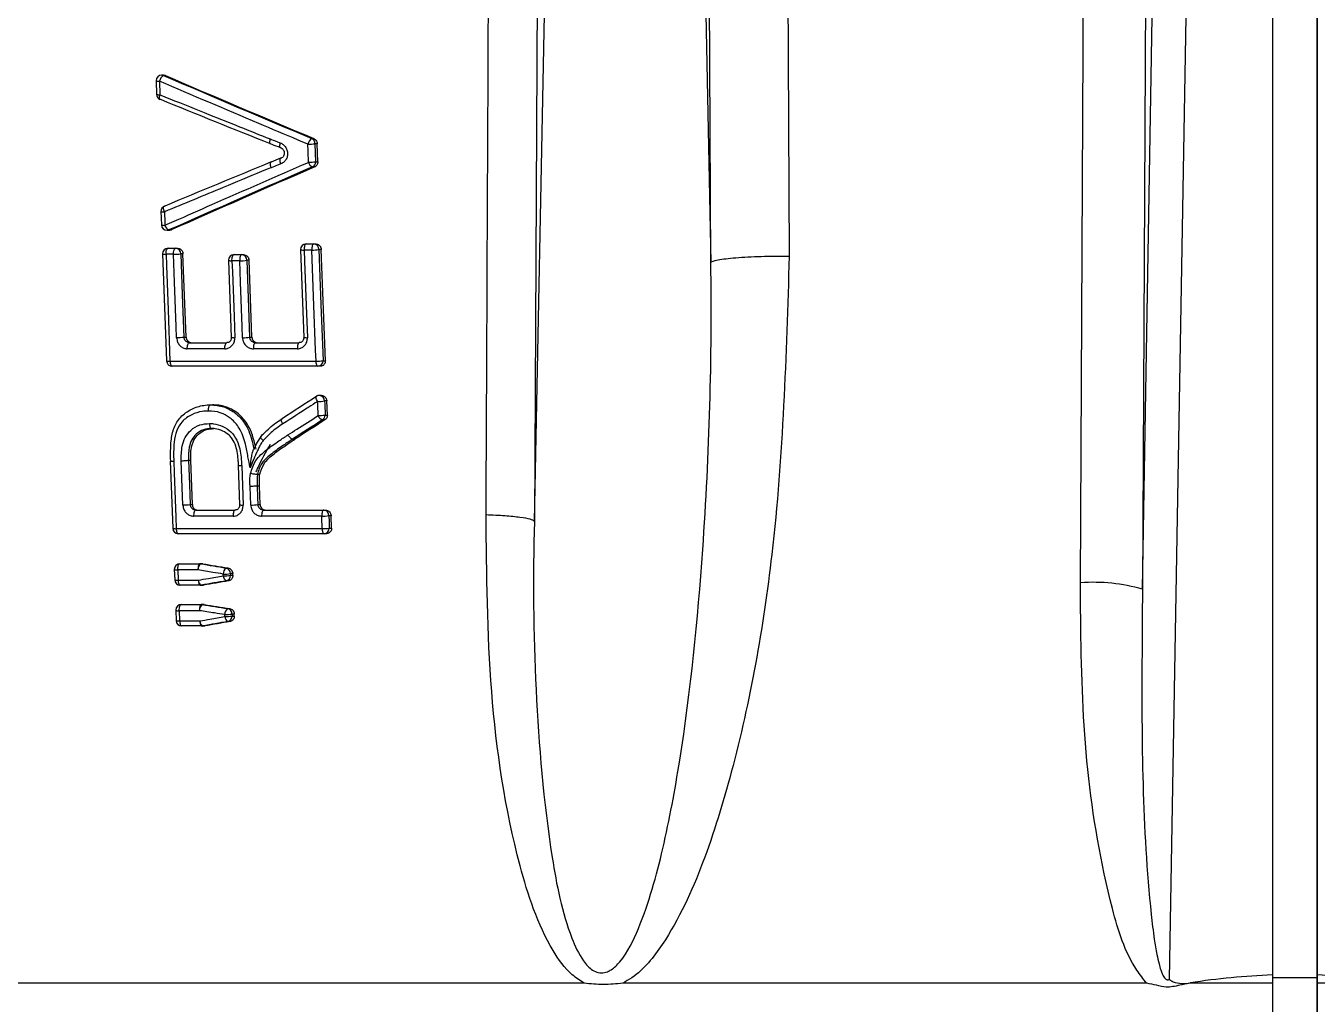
# Model space of a CAD drawing. Extents: x 8 to 113, y 1 to 87.
# Drawn here: x 47.871 to 49.028, y 20.155 to 21.031 of the extents above; entities that cross this region are included whole.
import ezdxf

# ---------------------------------------------------------------- set-up
doc = ezdxf.new("R2010")
doc.units = 0
doc.header["$MEASUREMENT"] = 0
doc.layers.add('OBJECT', color=7, linetype='CONTINUOUS')

msp = doc.modelspace()

# ---------------------------------------------------------------- linework, layer by layer
at = {"layer": 'OBJECT'}
for p, q in [((48.3263, 20.5874), (48.3654, 22.5583)), ((48.936, 22.5481), (48.8952, 20.1771)), ((48.9877, 22.5481), (48.9876, 20.1809)), ((49.0276, 20.1809), (49.0277, 22.5481)), ((48.3363, 22.4635), (48.3263, 20.5874)), ((49.0276, 22.0655), (49.0276, 20.1781)), ((48.4621, 21.9476), (48.4844, 20.8193)), ((48.4844, 20.8193), (48.4787, 21.942)), ((48.8711, 20.5267), (48.8956, 21.9496)), ((48.8783, 21.9426), (48.8711, 20.5267)), ((47.9873, 20.9821), (47.9877, 20.97)), ((47.9904, 20.9818), (47.9908, 20.9697)), ((47.9941, 20.9873), (47.9923, 20.9873)), ((47.9958, 20.9869), (47.994, 20.9869)), ((47.9911, 20.9655), (47.9909, 20.9656)), ((48.0894, 20.926), (48.0896, 20.9259)), ((48.1268, 20.9304), (48.1286, 20.9304)), ((48.1296, 20.9258), (48.1302, 20.9096)), ((48.1317, 20.9258), (48.1296, 20.9258)), ((48.1323, 20.9096), (48.1317, 20.9258)), ((48.0903, 20.9094), (48.0904, 20.9095)), ((48.0991, 20.9129), (48.0993, 20.913)), ((48.1302, 20.9096), (48.1323, 20.9096)), ((48.1295, 20.905), (48.1274, 20.905)), ((47.9917, 20.865), (47.9921, 20.853)), ((47.9947, 20.8698), (47.995, 20.8699)), ((47.9971, 20.8482), (47.9992, 20.8482)), ((47.9988, 20.8485), (48.001, 20.8485)), ((47.9981, 20.8321), (48.0048, 20.8321)), ((48.0048, 20.8321), (48.0066, 20.8321)), ((48.1167, 20.8308), (48.1196, 20.7523)), ((48.1269, 20.8305), (48.12, 20.8305)), ((48.1217, 20.836), (48.1286, 20.836)), ((48.1286, 20.836), (48.1303, 20.836)), ((48.1352, 20.831), (48.1332, 20.831)), ((48.139, 20.7314), (48.1352, 20.831)), ((47.9931, 20.827), (47.9967, 20.7312)), ((48.0029, 20.8267), (47.9962, 20.8267)), ((48.0114, 20.8271), (48.0094, 20.8271)), ((48.0142, 20.7525), (48.0114, 20.8271)), ((48.0522, 20.8212), (48.0547, 20.7523)), ((48.0622, 20.8209), (48.0553, 20.8209)), ((48.0572, 20.8264), (48.064, 20.8264)), ((48.064, 20.8264), (48.0657, 20.8264)), ((48.0706, 20.8214), (48.0686, 20.8214)), ((48.0731, 20.7525), (48.0706, 20.8214)), ((48.0122, 20.7525), (48.0142, 20.7525)), ((48.0172, 20.7475), (48.0508, 20.7475)), ((48.0711, 20.7525), (48.0731, 20.7525)), ((48.0762, 20.7475), (48.1156, 20.7475)), ((48.049, 20.742), (48.0153, 20.742)), ((48.1139, 20.742), (48.0745, 20.742)), ((47.9997, 20.7309), (48.1306, 20.7309)), ((48.1323, 20.7264), (48.0017, 20.7264)), ((48.1344, 20.7264), (48.1323, 20.7264)), ((48.1369, 20.7314), (48.139, 20.7314)), ((48.0361, 20.6918), (48.0379, 20.6918)), ((48.1354, 20.7003), (48.1336, 20.7003)), ((48.1403, 20.6953), (48.1382, 20.6953)), ((48.1408, 20.6827), (48.1403, 20.6953)), ((48.1386, 20.6783), (48.1365, 20.6783)), ((48.1387, 20.6827), (48.1408, 20.6827)), ((48.0369, 20.6706), (48.0369, 20.6706)), ((48.0816, 20.6636), (48.0816, 20.6636)), ((48.1096, 20.6611), (48.1117, 20.6611)), ((48.0749, 20.6519), (48.0751, 20.652)), ((48, 20.6413), (48.0022, 20.5812)), ((48.0004, 20.6415), (48.0004, 20.6415)), ((48.0113, 20.602), (48.0098, 20.6418)), ((48.0163, 20.6422), (48.0183, 20.6422)), ((48.0163, 20.6422), (48.0163, 20.6422)), ((48.0198, 20.6025), (48.0183, 20.6422)), ((48.0608, 20.6375), (48.0621, 20.6023)), ((48.064, 20.6373), (48.0653, 20.602)), ((48.0781, 20.6296), (48.0781, 20.6296)), ((48.0781, 20.6296), (48.0802, 20.6296)), ((48.0781, 20.6296), (48.0781, 20.6296)), ((48.0721, 20.602), (48.0715, 20.6187)), ((48.0779, 20.6192), (48.0799, 20.6192)), ((48.0805, 20.6025), (48.0799, 20.6192)), ((48.0178, 20.6025), (48.0198, 20.6025)), ((48.0228, 20.5975), (48.0582, 20.5975)), ((48.0785, 20.6025), (48.0805, 20.6025)), ((48.0836, 20.5975), (48.1375, 20.5975)), ((48.1375, 20.5975), (48.1392, 20.5975)), ((48.0563, 20.592), (48.0209, 20.592)), ((48.1358, 20.592), (48.0819, 20.592)), ((48.1441, 20.5925), (48.1421, 20.5925)), ((48.1446, 20.5814), (48.1441, 20.5925)), ((48.0053, 20.5809), (48.1362, 20.5809)), ((48.1379, 20.5764), (48.0072, 20.5764)), ((48.14, 20.5764), (48.1379, 20.5764)), ((48.1425, 20.5814), (48.1446, 20.5814)), ((48.0036, 20.5443), (48.004, 20.535)), ((48.0067, 20.544), (48.007, 20.5347)), ((48.0248, 20.544), (48.0067, 20.544)), ((48.0086, 20.5494), (48.0267, 20.5494)), ((48.0267, 20.5494), (48.0284, 20.5494)), ((48.0291, 20.5494), (48.0274, 20.5494)), ((48.0284, 20.5494), (48.0291, 20.5494)), ((48.0501, 20.5456), (48.0518, 20.5456)), ((48.056, 20.5407), (48.054, 20.5407)), ((48.054, 20.5391), (48.056, 20.5391)), ((48.056, 20.5391), (48.056, 20.5407)), ((48.007, 20.5347), (48.0251, 20.5347)), ((48.027, 20.5302), (48.009, 20.5302)), ((48.0291, 20.5302), (48.027, 20.5302)), ((48.0277, 20.5303), (48.0299, 20.5303)), ((48.0299, 20.5303), (48.0291, 20.5302)), ((48.0523, 20.5341), (48.0501, 20.5341)), ((48.005, 20.5077), (48.0053, 20.4985)), ((48.0081, 20.5074), (48.0084, 20.4982)), ((48.0262, 20.5074), (48.0081, 20.5074)), ((48.01, 20.5129), (48.028, 20.5129)), ((48.028, 20.5129), (48.0298, 20.5129)), ((48.0305, 20.5129), (48.0287, 20.5129)), ((48.0298, 20.5129), (48.0305, 20.5129)), ((48.0514, 20.5093), (48.0531, 20.5093)), ((48.0573, 20.5044), (48.0553, 20.5044)), ((48.0574, 20.5026), (48.0573, 20.5044)), ((48.0084, 20.4982), (48.0265, 20.4982)), ((48.0284, 20.4937), (48.0103, 20.4937)), ((48.0305, 20.4937), (48.0284, 20.4937)), ((48.0291, 20.4937), (48.0312, 20.4937)), ((48.0312, 20.4937), (48.0305, 20.4937)), ((48.0537, 20.4977), (48.0515, 20.4977)), ((48.0554, 20.5026), (48.0574, 20.5026)), ((48.9876, 20.1809), (48.9876, 20.1735)), ((49.0276, 20.1735), (49.0276, 20.1809)), ((48.3708, 20.1735), (47.6896, 20.1735)), ((48.875, 20.1735), (48.4055, 20.1735)), ((48.9139, 20.1738), (48.9136, 20.1735)), ((48.9876, 20.1735), (48.9136, 20.1735)), ((48.9876, 20.1788), (49.0276, 20.1788)), ((48.9876, 20.1735), (48.9876, 17.705)), ((49.0276, 20.1781), (49.0276, 17.705)), ((49.0276, 17.705), (49.0276, 20.1735)), ((49.1031, 20.1735), (49.0276, 20.1735))]:
    msp.add_line(p, q, dxfattribs=at)
at = {"layer": 'OBJECT', "flags": 128}
for points in [[(48.5489, 21.8977), (48.5496, 21.7783), (48.5521, 21.3005), (48.5546, 20.8251)], [(48.8156, 20.5325), (48.8162, 20.6519), (48.8185, 21.1297), (48.8222, 21.8983)], [(47.9877, 20.9823), (47.9874, 20.9822), (47.9873, 20.9821), (47.9873, 20.9821)], [(47.994, 20.9869), (47.9929, 20.9872), (47.9923, 20.9873)], [(47.9909, 20.9656), (47.9908, 20.9656), (47.9906, 20.9658), (47.9904, 20.9662), (47.9903, 20.9667), (47.9903, 20.9673), (47.9904, 20.9681), (47.9906, 20.9689), (47.9908, 20.9697)], [(48.0985, 20.9266), (48.0982, 20.9258), (48.0981, 20.925), (48.098, 20.9242), (48.098, 20.9236), (48.098, 20.9231), (48.0982, 20.9227), (48.0984, 20.9225), (48.0985, 20.9224)], [(48.124, 20.9091), (48.1236, 20.9191), (48.1234, 20.9253)], [(48.0905, 20.9043), (48.0901, 20.9053), (48.0899, 20.9063), (48.0897, 20.9072), (48.0897, 20.9079), (48.0898, 20.9086), (48.0899, 20.9091), (48.0902, 20.9094), (48.0903, 20.9094)], [(48.0991, 20.9077), (48.0988, 20.9087), (48.0986, 20.9097), (48.0985, 20.9106), (48.0984, 20.9114), (48.0985, 20.9121), (48.0987, 20.9125), (48.099, 20.9129), (48.0991, 20.9129)], [(47.9947, 20.8648), (47.9944, 20.8657), (47.9942, 20.8667), (47.994, 20.8676), (47.994, 20.8683), (47.9941, 20.869), (47.9943, 20.8695), (47.9946, 20.8698), (47.9947, 20.8698)], [(47.9947, 20.8648), (47.9951, 20.8548), (47.9952, 20.8527)], [(47.9971, 20.8482), (47.9977, 20.8482), (47.9988, 20.8485)], [(47.9962, 20.8267), (47.9962, 20.8277), (47.9963, 20.8287), (47.9964, 20.8297), (47.9967, 20.8305), (47.997, 20.8312), (47.9973, 20.8317), (47.9977, 20.832), (47.9981, 20.8321)], [(48.0029, 20.8267), (48.0029, 20.8277), (48.003, 20.8287), (48.0032, 20.8297), (48.0034, 20.8305), (48.0037, 20.8312), (48.0041, 20.8317), (48.0044, 20.832), (48.0048, 20.8321)], [(48.1171, 20.831), (48.1168, 20.8309), (48.1167, 20.8308)], [(48.1217, 20.836), (48.1213, 20.8359), (48.121, 20.8356), (48.1207, 20.835), (48.1204, 20.8343), (48.1202, 20.8335), (48.1201, 20.8326), (48.12, 20.8315), (48.12, 20.8305)], [(48.12, 20.8305), (48.1204, 20.8206), (48.1219, 20.7807), (48.1229, 20.752)], [(48.1286, 20.836), (48.1282, 20.8359), (48.1279, 20.8356), (48.1276, 20.835), (48.1273, 20.8343), (48.1271, 20.8335), (48.127, 20.8326), (48.1269, 20.8315), (48.1269, 20.8305)], [(48.1306, 20.7309), (48.1302, 20.7408), (48.1288, 20.7807), (48.1269, 20.8305)], [(48.1332, 20.831), (48.135, 20.7816), (48.1369, 20.7314)], [(47.9962, 20.8267), (47.9965, 20.8167), (47.998, 20.7769), (47.9997, 20.7309)], [(48.0057, 20.752), (48.0053, 20.762), (48.0038, 20.8018), (48.0029, 20.8267)], [(48.0094, 20.8271), (48.0108, 20.7903), (48.0122, 20.7525)], [(48.0553, 20.8209), (48.0553, 20.8219), (48.0554, 20.8229), (48.0556, 20.8239), (48.0558, 20.8247), (48.0561, 20.8254), (48.0564, 20.8259), (48.0568, 20.8263), (48.0572, 20.8264)], [(48.0553, 20.8209), (48.0557, 20.8109), (48.0572, 20.7711), (48.0579, 20.752)], [(48.064, 20.8264), (48.0636, 20.8263), (48.0632, 20.8259), (48.0629, 20.8254), (48.0626, 20.8247), (48.0624, 20.8239), (48.0623, 20.8229), (48.0622, 20.8219), (48.0622, 20.8209)], [(48.0647, 20.752), (48.0644, 20.762), (48.0629, 20.8018), (48.0622, 20.8209)], [(48.0686, 20.8214), (48.0698, 20.7874), (48.0711, 20.7525)], [(48.0153, 20.742), (48.0153, 20.7431), (48.0154, 20.7441), (48.0156, 20.745), (48.0158, 20.7459), (48.0161, 20.7466), (48.0165, 20.7471), (48.0168, 20.7474), (48.0172, 20.7475)], [(48.049, 20.742), (48.049, 20.7431), (48.049, 20.7441), (48.0492, 20.745), (48.0494, 20.7459), (48.0497, 20.7466), (48.05, 20.7471), (48.0504, 20.7474), (48.0508, 20.7475)], [(48.0762, 20.7475), (48.0759, 20.7474), (48.0755, 20.7471), (48.0752, 20.7466), (48.0749, 20.7459), (48.0747, 20.745), (48.0746, 20.7441), (48.0745, 20.7431), (48.0745, 20.742)], [(48.1156, 20.7475), (48.1152, 20.7474), (48.1149, 20.7471), (48.1146, 20.7466), (48.1143, 20.7459), (48.1141, 20.745), (48.1139, 20.7441), (48.1139, 20.7431), (48.1139, 20.742)], [(47.9997, 20.7309), (47.9998, 20.73), (47.9999, 20.7291), (48.0001, 20.7284), (48.0004, 20.7277), (48.0006, 20.7271), (48.001, 20.7267), (48.0013, 20.7265), (48.0017, 20.7264)], [(48.1323, 20.7264), (48.132, 20.7265), (48.1317, 20.7267), (48.1314, 20.7271), (48.1312, 20.7277), (48.131, 20.7284), (48.1308, 20.7291), (48.1307, 20.73), (48.1306, 20.7309)], [(48.132, 20.6948), (48.1315, 20.6957), (48.1311, 20.6966), (48.1308, 20.6974), (48.1306, 20.6981), (48.1306, 20.6987), (48.1307, 20.6992), (48.1309, 20.6995)], [(48.1324, 20.6822), (48.1321, 20.6921), (48.132, 20.6948)], [(48.1382, 20.6953), (48.1384, 20.6924), (48.1387, 20.6827)], [(48.1008, 20.6747), (48.1003, 20.6756), (48.0999, 20.6764), (48.0996, 20.6773), (48.0995, 20.678), (48.0995, 20.6786), (48.0996, 20.6791), (48.0998, 20.6793), (48.1002, 20.6794)], [(48.0031, 20.641), (48.0035, 20.631), (48.0049, 20.5912), (48.0053, 20.5809)], [(48.0163, 20.6422), (48.0171, 20.6204), (48.0178, 20.6025)], [(48.0779, 20.6192), (48.0783, 20.6088), (48.0785, 20.6025)], [(48.0228, 20.5975), (48.0224, 20.5974), (48.0221, 20.5971), (48.0217, 20.5966), (48.0214, 20.5959), (48.0212, 20.595), (48.021, 20.5941), (48.0209, 20.5931), (48.0209, 20.592)], [(48.0582, 20.5975), (48.0578, 20.5974), (48.0574, 20.5971), (48.0571, 20.5966), (48.0568, 20.5959), (48.0566, 20.595), (48.0564, 20.5941), (48.0563, 20.5931), (48.0563, 20.592)], [(48.0836, 20.5975), (48.0833, 20.5974), (48.0829, 20.5971), (48.0826, 20.5966), (48.0823, 20.5959), (48.0821, 20.595), (48.082, 20.5941), (48.0819, 20.5931), (48.0819, 20.592)], [(48.1375, 20.5975), (48.1371, 20.5974), (48.1368, 20.5971), (48.1365, 20.5966), (48.1362, 20.5959), (48.136, 20.595), (48.1359, 20.5941), (48.1358, 20.5931), (48.1358, 20.592)], [(48.1362, 20.5809), (48.1359, 20.5908), (48.1358, 20.592)], [(48.1421, 20.5925), (48.1423, 20.5874), (48.1425, 20.5814)], [(48.0053, 20.5809), (48.0054, 20.58), (48.0055, 20.5791), (48.0057, 20.5783), (48.0059, 20.5777), (48.0062, 20.5771), (48.0065, 20.5767), (48.0069, 20.5765), (48.0072, 20.5764)], [(48.1379, 20.5764), (48.1376, 20.5765), (48.1373, 20.5767), (48.137, 20.5771), (48.1368, 20.5777), (48.1366, 20.5783), (48.1364, 20.5791), (48.1363, 20.58), (48.1362, 20.5809)], [(48.0067, 20.544), (48.0067, 20.545), (48.0068, 20.546), (48.007, 20.547), (48.0072, 20.5478), (48.0075, 20.5485), (48.0078, 20.549), (48.0082, 20.5493), (48.0086, 20.5494)], [(48.0267, 20.5494), (48.0263, 20.5493), (48.0259, 20.549), (48.0256, 20.5485), (48.0253, 20.5478), (48.025, 20.547), (48.0249, 20.546), (48.0248, 20.545), (48.0248, 20.544)], [(48.007, 20.5347), (48.0071, 20.5338), (48.0072, 20.533), (48.0074, 20.5322), (48.0077, 20.5315), (48.008, 20.531), (48.0083, 20.5306), (48.0086, 20.5303), (48.009, 20.5302)], [(48.0251, 20.5347), (48.0252, 20.5338), (48.0253, 20.533), (48.0255, 20.5322), (48.0257, 20.5315), (48.026, 20.531), (48.0263, 20.5306), (48.0267, 20.5303), (48.027, 20.5302)], [(48.0081, 20.5074), (48.0081, 20.5085), (48.0082, 20.5095), (48.0083, 20.5104), (48.0086, 20.5113), (48.0089, 20.512), (48.0092, 20.5125), (48.0096, 20.5128), (48.01, 20.5129)], [(48.028, 20.5129), (48.0277, 20.5128), (48.0273, 20.5125), (48.0269, 20.512), (48.0266, 20.5113), (48.0264, 20.5104), (48.0263, 20.5095), (48.0262, 20.5085), (48.0262, 20.5074)], [(48.0084, 20.4982), (48.0085, 20.4973), (48.0086, 20.4964), (48.0088, 20.4957), (48.009, 20.495), (48.0093, 20.4944), (48.0096, 20.494), (48.01, 20.4938), (48.0103, 20.4937)], [(48.0265, 20.4982), (48.0265, 20.4973), (48.0267, 20.4964), (48.0268, 20.4957), (48.0271, 20.495), (48.0274, 20.4944), (48.0277, 20.494), (48.028, 20.4938), (48.0284, 20.4937)]]:
    msp.add_lwpolyline(points, dxfattribs=at)
at = {"layer": 'OBJECT'}
for centre, radius, start, end in [((47.9923, 20.9823), 0.005, 90, 180), ((47.9895, 20.9893), 0.00758, 252.8157, 276.34), ((47.9979, 20.9803), 0.00771, 120.4949, 168.5893), ((47.9927, 20.9702), 0.005, 182.1354, 247.9029), ((47.99, 20.9773), 0.00764, 252.8821, 276.2302), ((48.1317, 20.9235), 0.00853, 125.3155, 167.5306), ((48.1238, 20.961), 0.0357, 269.2902, 279.4267), ((48.1246, 20.9259), 0.00501, 358.8764, 64.9035), ((48.1244, 20.9446), 0.0354, 269.2716, 279.4668), ((48.1302, 20.9107), 0.00643, 194.5408, 243.919), ((48.1252, 20.9095), 0.00501, 295.0941, 1.126), ((47.9967, 20.8652), 0.005, 112.672, 180), ((47.9939, 20.8723), 0.00763, 252.8654, 276.2472), ((47.9971, 20.8532), 0.005, 182.1354, 270), ((47.9944, 20.8603), 0.00763, 252.8661, 276.2465), ((48.0011, 20.8542), 0.00608, 194.1808, 248.254), ((47.9981, 20.8271), 0.005, 90, 180), ((48.0046, 20.8273), 0.00482, 357.7653, 87.5912), ((48.1217, 20.831), 0.005, 90, 180), ((48.1191, 20.8389), 0.00846, 253.6007, 276.2806), ((48.1273, 20.8662), 0.0357, 269.3108, 279.4286), ((48.1284, 20.8312), 0.00482, 357.7658, 87.5906), ((47.9953, 20.8343), 0.00764, 252.8822, 276.2304), ((48.0035, 20.8632), 0.0365, 269.0819, 279.3428), ((48.0572, 20.8214), 0.005, 90, 180), ((48.0545, 20.8289), 0.00801, 253.2114, 276.281), ((48.0627, 20.857), 0.0361, 269.1878, 279.3838), ((48.0638, 20.8216), 0.00482, 357.7649, 87.5915), ((48.0063, 20.7886), 0.0365, 269.0696, 279.3347), ((48.057, 20.76), 0.00801, 253.2127, 276.2806), ((48.0653, 20.7882), 0.0362, 269.1824, 279.3688), ((48.122, 20.7605), 0.0085, 253.6726, 276.2512), ((48.0017, 20.7314), 0.005, 182.1354, 270), ((47.9989, 20.7385), 0.00761, 252.8339, 276.2787), ((48.1311, 20.7665), 0.0356, 269.2896, 279.4298), ((48.1321, 20.7312), 0.00482, 272.4151, 2.2276), ((48.1336, 20.6953), 0.005, 90, 122.8244), ((48.1324, 20.7304), 0.0356, 269.2895, 279.4306), ((48.1334, 20.6954), 0.00481, 357.7366, 87.6198), ((48.1329, 20.7176), 0.0354, 269.2711, 279.4704), ((48.1391, 20.6851), 0.0073, 204.0299, 248.6811), ((48.1336, 20.6826), 0.00509, 303.676, 0.7936), ((48.0119, 20.6384), 0.0363, 269.0463, 279.3581), ((48.0644, 20.61), 0.00799, 253.192, 276.3566), ((48.0727, 20.6379), 0.0359, 269.1505, 279.4062), ((48.1373, 20.5927), 0.00482, 357.7791, 87.5639), ((48.1362, 20.6277), 0.0356, 269.2891, 279.4322), ((48.0072, 20.5814), 0.005, 182.1354, 270), ((48.0045, 20.5885), 0.00764, 252.8832, 276.2297), ((48.1366, 20.6167), 0.0358, 269.3257, 279.4172), ((48.1377, 20.5812), 0.00482, 272.4361, 2.2209), ((48.0086, 20.5444), 0.005, 90, 180), ((48.0059, 20.5515), 0.00758, 252.8165, 276.3397), ((48.0309, 20.5444), 0.0061, 124.9286, 183.9305), ((48.0267, 20.5452), 0.00422, 80.4381, 90.1081), ((48.0537, 20.5406), 0.00618, 125.8104, 183.7967), ((48.0481, 20.5763), 0.0362, 269.1145, 279.3745), ((48.0481, 20.5749), 0.0363, 269.1299, 279.359), ((48.0491, 20.5408), 0.00489, 358.2585, 78.3181), ((48.0491, 20.5389), 0.00489, 281.8462, 1.7348), ((48.009, 20.5352), 0.005, 182.1354, 270), ((48.0062, 20.5423), 0.00764, 252.8833, 276.2299), ((48.0302, 20.5347), 0.00507, 179.6943, 240.9371), ((48.027, 20.5347), 0.00445, 270.2331, 279.5941), ((48.0527, 20.5386), 0.00511, 179.6786, 240.1192), ((48.8268, 20.3691), 0.1637, 74.2736, 93.8935), ((48.01, 20.5079), 0.005, 90, 180), ((48.0072, 20.515), 0.00764, 252.8832, 276.2297), ((48.0322, 20.5079), 0.00604, 125.083, 184.6442), ((48.0281, 20.5087), 0.00421, 81.0145, 90.0825), ((48.055, 20.5044), 0.00611, 125.9585, 184.5102), ((48.0494, 20.5402), 0.0363, 269.1299, 279.3592), ((48.0504, 20.5045), 0.00489, 358.2154, 78.9398), ((48.0103, 20.4987), 0.005, 182.1354, 270), ((48.0076, 20.5058), 0.00764, 252.8833, 276.2299), ((48.0316, 20.4982), 0.00508, 179.8935, 241.028), ((48.0283, 20.498), 0.00435, 270.1297, 279.8767), ((48.0495, 20.5383), 0.0362, 269.1144, 279.3747), ((48.0541, 20.5021), 0.00513, 179.8876, 240.1878), ((48.0505, 20.5025), 0.0049, 282.0379, 1.7287)]:
    msp.add_arc(centre, radius, start, end, dxfattribs=at)
for centre, major_axis, ratio, start_param, end_param in [((48.9145, 21.0303), (2.6332, -1.0011), 0.136795, 4.407746, 4.460962), ((48.9129, 21.0309), (2.6287, -0.9994), 0.136795, 4.40846, 4.46177), ((48.9166, 21.0042), (2.6323, -0.9415), 0.130814, 4.400288, 4.43993), ((49.094, 20.9044), (2.6218, 0.9356), 0.130591, 1.916529, 1.956265), ((49.1029, 20.8876), (2.6204, 0.9957), 0.136744, 1.899814, 1.953172), ((49.101, 20.8868), (2.6149, 0.9936), 0.136744, 1.898982, 1.952453), ((49.1423, 20.702), (2.5919, 1.4806), 0.175059, 1.869747, 1.88274), ((49.146, 20.6801), (2.591, 1.4689), 0.174429, 1.870422, 1.88164), ((49.1434, 20.6784), (2.5854, 1.4657), 0.174429, 1.869325, 1.880566), ((48.9721, 20.5593), (2.5916, -0.3735), 0.059089, 4.347781, 4.357171), ((48.9714, 20.5594), (2.587, -0.3729), 0.059089, 4.348096, 4.357501), ((49.0445, 20.5327), (2.5899, 0.3808), 0.060221, 1.955966, 1.96536), ((49.0437, 20.5325), (2.5844, 0.38), 0.060221, 1.955623, 1.965037), ((48.9745, 20.5217), (2.588, -0.348), 0.055295, 4.345718, 4.35511), ((48.9739, 20.5218), (2.5834, -0.3474), 0.055295, 4.346013, 4.355422), ((49.0452, 20.4963), (2.5864, 0.3878), 0.06135, 1.955895, 1.965305), ((49.0443, 20.4962), (2.5809, 0.387), 0.06135, 1.955545, 1.964975), ((49.0073, 14.1602), (0.0003, 6.0211), 0.312866, 0.010634, 0.04978), ((49.0073, 14.1602), (0.0003, 6.0211), 0.312866, 6.2325, 6.272585)]:
    msp.add_ellipse(centre, major_axis=major_axis, ratio=ratio, start_param=start_param, end_param=end_param, dxfattribs=at)
for points, knots in [([(48.283, 20.5932), (48.2832, 20.633), (48.2841, 20.832), (48.287, 21.4536), (48.2897, 22.0356), (48.2917, 22.4583)], [0, 0, 0, 0, 0.064013, 0.320062, 1, 1, 1, 1]), ([(48.1234, 20.9253), (48.1204, 20.9266), (48.1057, 20.9328), (48.0611, 20.9516), (48.0199, 20.9692), (47.9904, 20.9818)], [0, 0, 0, 0, 0.0660003, 0.330003, 1, 1, 1, 1]), ([(47.9941, 20.9872), (47.9942, 20.9872), (47.9948, 20.9873), (47.9954, 20.9871), (47.9958, 20.9869)], [0, 0, 0, 0, 0.310907, 1, 1, 1, 1]), ([(47.9908, 20.9697), (47.9937, 20.9685), (48.0083, 20.9626), (48.0411, 20.9494), (48.0712, 20.9374), (48.0895, 20.9301)], [0, 0, 0, 0, 0.089353, 0.446769, 1, 1, 1, 1]), ([(48.0895, 20.9301), (48.0894, 20.9297), (48.0892, 20.929), (48.089, 20.9278), (48.0889, 20.9268), (48.0891, 20.9261), (48.0893, 20.926), (48.0894, 20.926)], [0, 0, 0, 0, 0.153454, 0.357351, 0.606349, 0.855362, 1, 1, 1, 1]), ([(48.0894, 20.9259), (48.0899, 20.9257), (48.0929, 20.9245), (48.0959, 20.9234), (48.0985, 20.9225)], [0, 0, 0, 0, 0.162597, 1, 1, 1, 1]), ([(48.0895, 20.9301), (48.0912, 20.9294), (48.0942, 20.9282), (48.0972, 20.9271), (48.0985, 20.9266)], [0, 0, 0, 0, 0.581913, 1, 1, 1, 1]), ([(48.0985, 20.9266), (48.0995, 20.9262), (48.1014, 20.9252), (48.1036, 20.9226), (48.105, 20.9194), (48.1053, 20.916), (48.1045, 20.9127), (48.1027, 20.9099), (48.1007, 20.9084), (48.0994, 20.9079), (48.0991, 20.9077)], [0, 0, 0, 0, 0.136937, 0.273753, 0.411009, 0.548346, 0.685385, 0.821821, 0.957609, 1, 1, 1, 1]), ([(48.0987, 20.9224), (48.0992, 20.9222), (48.1002, 20.9217), (48.1014, 20.9204), (48.1021, 20.9188), (48.1023, 20.9171), (48.102, 20.9154), (48.1011, 20.914), (48.1001, 20.9133), (48.0995, 20.913), (48.0993, 20.913)], [0, 0, 0, 0, 0.136973, 0.274642, 0.412838, 0.550987, 0.688033, 0.823625, 0.958061, 1, 1, 1, 1]), ([(48.1286, 20.9304), (48.1291, 20.9302), (48.13, 20.9296), (48.1311, 20.9283), (48.1316, 20.9269), (48.1317, 20.9261), (48.1317, 20.9258)], [0, 0, 0, 0, 0.285086, 0.569998, 0.855847, 1, 1, 1, 1]), ([(47.9952, 20.8527), (47.998, 20.8539), (48.012, 20.8601), (48.0546, 20.879), (48.095, 20.8965), (48.124, 20.9091)], [0, 0, 0, 0, 0.066131, 0.330656, 1, 1, 1, 1]), ([(48.0991, 20.9129), (48.099, 20.9129), (48.096, 20.9118), (48.0931, 20.9106), (48.0903, 20.9094)], [0, 0, 0, 0, 0.0513853, 1, 1, 1, 1]), ([(48.1323, 20.9096), (48.1323, 20.9091), (48.1322, 20.9079), (48.1314, 20.9064), (48.1305, 20.9055), (48.1298, 20.9051), (48.1295, 20.905)], [0, 0, 0, 0, 0.284395, 0.568845, 0.851988, 1, 1, 1, 1]), ([(48.0905, 20.9043), (48.0876, 20.9032), (48.0732, 20.8972), (48.0412, 20.884), (48.0123, 20.872), (47.9947, 20.8648)], [0, 0, 0, 0, 0.089489, 0.447452, 1, 1, 1, 1]), ([(48.0991, 20.9077), (48.0981, 20.9074), (48.0952, 20.9063), (48.0924, 20.9051), (48.0905, 20.9043)], [0, 0, 0, 0, 0.34582, 1, 1, 1, 1]), ([(48.001, 20.8485), (48.0005, 20.8483), (47.9999, 20.8481), (47.9993, 20.8482), (47.9992, 20.8482)], [0, 0, 0, 0, 0.8771535, 1, 1, 1, 1]), ([(48.0066, 20.8321), (48.0071, 20.8321), (48.0081, 20.832), (48.0096, 20.8311), (48.0106, 20.8299), (48.0113, 20.8285), (48.0114, 20.8275), (48.0114, 20.8271)], [0, 0, 0, 0, 0.2134464, 0.4269095, 0.640923, 0.8559372, 1, 1, 1, 1]), ([(48.1303, 20.836), (48.1309, 20.8359), (48.1319, 20.8358), (48.1334, 20.835), (48.1345, 20.8337), (48.1351, 20.8323), (48.1352, 20.8314), (48.1352, 20.831)], [0, 0, 0, 0, 0.214282, 0.428532, 0.643756, 0.859873, 1, 1, 1, 1]), ([(48.0657, 20.8264), (48.0663, 20.8263), (48.0673, 20.8262), (48.0687, 20.8253), (48.0698, 20.8241), (48.0705, 20.8227), (48.0705, 20.8217), (48.0706, 20.8214)], [0, 0, 0, 0, 0.213758, 0.427563, 0.642074, 0.857564, 1, 1, 1, 1]), ([(48.3263, 20.5874), (48.3263, 20.5874), (48.3247, 20.5377), (48.3261, 20.4366), (48.3364, 20.3119), (48.3523, 20.2298), (48.3674, 20.1964), (48.3765, 20.186), (48.3826, 20.1832), (48.3872, 20.1827), (48.3913, 20.1835), (48.3971, 20.1867), (48.4086, 20.1982), (48.4259, 20.2347), (48.4428, 20.2956), (48.4638, 20.409), (48.4812, 20.584), (48.4857, 20.7342), (48.4844, 20.8193), (48.4844, 20.8193)], [0, 0, 0, 0, 0.000002, 0.139894, 0.27951, 0.347608, 0.368453, 0.378953, 0.384111, 0.386639, 0.391908, 0.395485, 0.405563, 0.437806, 0.508223, 0.58357, 0.760642, 0.999998, 1, 1, 1, 1]), ([(48.5546, 20.8251), (48.5519, 20.7357), (48.5472, 20.58), (48.5147, 20.3984), (48.4791, 20.2817), (48.4504, 20.2187), (48.4226, 20.1834), (48.4082, 20.1751), (48.4055, 20.1735)], [0, 0, 0, 0, 0.390224, 0.68028, 0.805388, 0.925806, 0.985975, 1, 1, 1, 1]), ([(48.4844, 20.8193), (48.4848, 20.8197), (48.4858, 20.8206), (48.4906, 20.8217), (48.4975, 20.8228), (48.5066, 20.8237), (48.5174, 20.8244), (48.5293, 20.8249), (48.542, 20.8252), (48.5504, 20.8251), (48.5546, 20.8251)], [0, 0, 0, 0, 0.124999, 0.250002, 0.375, 0.500002, 0.625001, 0.749999, 0.875, 1, 1, 1, 1]), ([(48.0057, 20.752), (48.0058, 20.7513), (48.006, 20.7494), (48.0072, 20.7466), (48.0094, 20.7441), (48.0122, 20.7424), (48.0143, 20.7422), (48.0153, 20.742)], [0, 0, 0, 0, 0.1436132, 0.3584933, 0.5725343, 0.7861997, 1, 1, 1, 1]), ([(48.0172, 20.7475), (48.0167, 20.7476), (48.0157, 20.7477), (48.0142, 20.7486), (48.0131, 20.7498), (48.0124, 20.7512), (48.0123, 20.7522), (48.0122, 20.7525)], [0, 0, 0, 0, 0.212238, 0.425127, 0.639377, 0.855359, 1, 1, 1, 1]), ([(48.0142, 20.7525), (48.0142, 20.752), (48.0144, 20.7508), (48.0153, 20.7493), (48.0165, 20.7482), (48.0178, 20.7476), (48.0187, 20.7475), (48.019, 20.7475)], [0, 0, 0, 0, 0.215999, 0.432001, 0.647573, 0.862343, 1, 1, 1, 1]), ([(48.049, 20.742), (48.0496, 20.7421), (48.0514, 20.7422), (48.0539, 20.7434), (48.0562, 20.7457), (48.0577, 20.7487), (48.0579, 20.7509), (48.0579, 20.752)], [0, 0, 0, 0, 0.139832, 0.353983, 0.568986, 0.784524, 1, 1, 1, 1]), ([(48.0547, 20.7523), (48.0547, 20.7521), (48.0548, 20.7512), (48.0543, 20.7499), (48.0534, 20.7485), (48.0522, 20.7477), (48.0512, 20.7476), (48.0508, 20.7476)], [0, 0, 0, 0, 0.096465, 0.308815, 0.528926, 0.770348, 1, 1, 1, 1]), ([(48.0647, 20.752), (48.0648, 20.7513), (48.065, 20.7494), (48.0662, 20.7466), (48.0684, 20.7441), (48.0713, 20.7424), (48.0734, 20.7422), (48.0745, 20.742)], [0, 0, 0, 0, 0.1419026, 0.3573094, 0.5718872, 0.7858931, 1, 1, 1, 1]), ([(48.0762, 20.7475), (48.0757, 20.7476), (48.0746, 20.7477), (48.0732, 20.7486), (48.072, 20.7498), (48.0713, 20.7512), (48.0712, 20.7522), (48.0711, 20.7525)], [0, 0, 0, 0, 0.2124884, 0.4258769, 0.6409355, 0.8574523, 1, 1, 1, 1]), ([(48.0731, 20.7525), (48.0732, 20.752), (48.0734, 20.7508), (48.0742, 20.7493), (48.0755, 20.7482), (48.0768, 20.7476), (48.0777, 20.7475), (48.078, 20.7475)], [0, 0, 0, 0, 0.21604, 0.432113, 0.64811, 0.86343, 1, 1, 1, 1]), ([(48.1139, 20.742), (48.1146, 20.7421), (48.1163, 20.7422), (48.1189, 20.7434), (48.1212, 20.7457), (48.1227, 20.7487), (48.1229, 20.7509), (48.1229, 20.752)], [0, 0, 0, 0, 0.142052, 0.355642, 0.569958, 0.785002, 1, 1, 1, 1]), ([(48.1195, 20.7523), (48.1196, 20.7521), (48.1196, 20.7512), (48.1192, 20.7498), (48.1182, 20.7485), (48.117, 20.7477), (48.116, 20.7476), (48.1155, 20.7476)], [0, 0, 0, 0, 0.099248, 0.314265, 0.536908, 0.780643, 1, 1, 1, 1]), ([(48.139, 20.7314), (48.1389, 20.7308), (48.1389, 20.7297), (48.1381, 20.7282), (48.137, 20.7271), (48.1356, 20.7265), (48.1348, 20.7264), (48.1344, 20.7264)], [0, 0, 0, 0, 0.2149561, 0.4301105, 0.6442599, 0.8575379, 1, 1, 1, 1]), ([(48.0004, 20.6415), (48.0003, 20.6475), (48.0002, 20.6577), (48.0027, 20.6715), (48.0092, 20.6817), (48.0188, 20.6884), (48.0281, 20.6914), (48.0342, 20.6918), (48.0361, 20.6918), (48.0361, 20.6918)], [0, 0, 0, 0, 0.247393, 0.412014, 0.568643, 0.744482, 0.909841, 0.999966, 1, 1, 1, 1]), ([(48.0343, 20.6863), (48.0343, 20.6864), (48.0343, 20.6869), (48.0343, 20.688), (48.0345, 20.6895), (48.0349, 20.6907), (48.0355, 20.6916), (48.0359, 20.6917), (48.0361, 20.6918)], [0, 0, 0, 0, 0.045743, 0.190967, 0.393315, 0.595484, 0.797766, 1, 1, 1, 1]), ([(48.0361, 20.6918), (48.0371, 20.6917), (48.0421, 20.6916), (48.0503, 20.6897), (48.0602, 20.6836), (48.0689, 20.6734), (48.073, 20.6617), (48.0745, 20.6541), (48.0749, 20.652), (48.0749, 20.652)], [0, 0, 0, 0, 0.0529382, 0.2568183, 0.4201648, 0.6261635, 0.8977108, 0.9999619, 1, 1, 1, 1]), ([(48.0769, 20.652), (48.0754, 20.6588), (48.0729, 20.6696), (48.0638, 20.6822), (48.0537, 20.6891), (48.0445, 20.6916), (48.0393, 20.6917), (48.0379, 20.6918)], [0, 0, 0, 0, 0.328955, 0.528505, 0.728703, 0.927578, 1, 1, 1, 1]), ([(48.132, 20.6948), (48.1293, 20.6931), (48.1189, 20.6864), (48.1086, 20.6797), (48.1008, 20.6747)], [0, 0, 0, 0, 0.253774, 1, 1, 1, 1]), ([(48.1354, 20.7002), (48.1356, 20.7002), (48.1363, 20.7003), (48.1376, 20.6998), (48.1389, 20.6988), (48.1399, 20.6974), (48.1403, 20.6961), (48.1403, 20.6954), (48.1403, 20.6953)], [0, 0, 0, 0, 0.085307, 0.298555, 0.513007, 0.728727, 0.945019, 1, 1, 1, 1]), ([(48.0343, 20.6863), (48.0324, 20.6862), (48.0272, 20.686), (48.0189, 20.6833), (48.0106, 20.6776), (48.005, 20.6687), (48.0029, 20.6562), (48.003, 20.6468), (48.0031, 20.641)], [0, 0, 0, 0, 0.090902, 0.254421, 0.424832, 0.571086, 0.73566, 1, 1, 1, 1]), ([(48.0715, 20.6355), (48.0709, 20.6388), (48.0695, 20.6458), (48.0674, 20.658), (48.0631, 20.6702), (48.0554, 20.6792), (48.0468, 20.6845), (48.0396, 20.6862), (48.0352, 20.6863), (48.0343, 20.6863)], [0, 0, 0, 0, 0.1405834, 0.304038, 0.5205888, 0.676371, 0.801383, 0.9577777, 1, 1, 1, 1]), ([(48.0816, 20.6636), (48.0816, 20.6636), (48.0823, 20.6647), (48.085, 20.6672), (48.0891, 20.6714), (48.0945, 20.6757), (48.0983, 20.6782), (48.1002, 20.6794)], [0, 0, 0, 0, 0.000109, 0.154208, 0.442293, 0.723877, 1, 1, 1, 1]), ([(48.1055, 20.6649), (48.1081, 20.6666), (48.1171, 20.6724), (48.1261, 20.6781), (48.1324, 20.6822)], [0, 0, 0, 0, 0.294155, 1, 1, 1, 1]), ([(48.1408, 20.6827), (48.1407, 20.6821), (48.1407, 20.681), (48.1399, 20.6794), (48.1391, 20.6787), (48.1386, 20.6783)], [0, 0, 0, 0, 0.32567, 0.651252, 1, 1, 1, 1]), ([(48.0098, 20.6418), (48.0099, 20.6462), (48.0099, 20.6534), (48.0131, 20.6628), (48.0185, 20.6697), (48.0262, 20.6744), (48.0322, 20.6749), (48.0351, 20.6751)], [0, 0, 0, 0, 0.264061, 0.434981, 0.60776, 0.81338, 1, 1, 1, 1]), ([(48.0369, 20.6706), (48.0369, 20.6706), (48.0345, 20.6706), (48.0296, 20.6699), (48.0233, 20.6662), (48.0189, 20.6606), (48.0164, 20.6525), (48.0162, 20.6461), (48.0163, 20.6422), (48.0163, 20.6422)], [0, 0, 0, 0, 0.000054, 0.184839, 0.383662, 0.548236, 0.717343, 0.999942, 1, 1, 1, 1]), ([(48.0183, 20.6422), (48.0183, 20.6466), (48.0184, 20.6534), (48.0217, 20.6619), (48.0265, 20.667), (48.0325, 20.6701), (48.0369, 20.6704), (48.0391, 20.6706)], [0, 0, 0, 0, 0.309595, 0.485321, 0.662096, 0.829549, 1, 1, 1, 1]), ([(48.0351, 20.6751), (48.0363, 20.6751), (48.0404, 20.6749), (48.0472, 20.6729), (48.0535, 20.6687), (48.0584, 20.663), (48.0625, 20.6541), (48.0636, 20.6448), (48.0639, 20.6385), (48.064, 20.6373)], [0, 0, 0, 0, 0.073245, 0.239993, 0.405007, 0.492692, 0.655012, 0.93059, 1, 1, 1, 1]), ([(48.0351, 20.6751), (48.0351, 20.675), (48.0351, 20.6748), (48.0352, 20.674), (48.0353, 20.6729), (48.0358, 20.6716), (48.0363, 20.6708), (48.0367, 20.6707), (48.0369, 20.6706)], [0, 0, 0, 0, 0.047712, 0.0853341, 0.3141002, 0.5427487, 0.7713626, 1, 1, 1, 1]), ([(48.0612, 20.6377), (48.0612, 20.6377), (48.0611, 20.6389), (48.0608, 20.6448), (48.0599, 20.653), (48.0563, 20.6607), (48.0523, 20.6653), (48.0471, 20.6687), (48.0414, 20.6704), (48.038, 20.6706), (48.0369, 20.6706), (48.0369, 20.6706)], [0, 0, 0, 0, 0.000051, 0.078424, 0.371662, 0.527501, 0.608063, 0.765137, 0.927334, 0.999952, 1, 1, 1, 1]), ([(48.1008, 20.6747), (48.099, 20.6735), (48.0954, 20.6711), (48.0903, 20.667), (48.0862, 20.6632), (48.084, 20.6607), (48.0832, 20.6598)], [0, 0, 0, 0, 0.282696, 0.565567, 0.848496, 1, 1, 1, 1]), ([(48.0832, 20.6598), (48.0829, 20.6593), (48.0818, 20.6579), (48.0803, 20.6553), (48.0786, 20.6519), (48.0766, 20.6473), (48.0742, 20.6418), (48.0724, 20.6375), (48.0715, 20.6355)], [0, 0, 0, 0, 0.061524, 0.202278, 0.341403, 0.480284, 0.757945, 1, 1, 1, 1]), ([(48.0719, 20.6303), (48.0732, 20.6344), (48.0761, 20.6431), (48.0864, 20.6518), (48.0963, 20.6589), (48.1028, 20.6631), (48.1055, 20.6649)], [0, 0, 0, 0, 0.249654, 0.528009, 0.79998, 1, 1, 1, 1]), ([(48.0751, 20.652), (48.0751, 20.652), (48.0755, 20.6529), (48.0764, 20.655), (48.0781, 20.6585), (48.08, 20.6613), (48.0812, 20.6633), (48.0816, 20.6636), (48.0816, 20.6636)], [0, 0, 0, 0, 0.000187, 0.221336, 0.526733, 0.853687, 0.999847, 1, 1, 1, 1]), ([(48.0769, 20.6317), (48.0775, 20.633), (48.0811, 20.6417), (48.0858, 20.6497), (48.0897, 20.6565)], [0, 0, 0, 0, 0.1569, 1, 1, 1, 1]), ([(48.1096, 20.6611), (48.1069, 20.6593), (48.1006, 20.6552), (48.0911, 20.6484), (48.0818, 20.6406), (48.079, 20.6331), (48.0781, 20.6296), (48.0781, 20.6296)], [0, 0, 0, 0, 0.213563, 0.502404, 0.773347, 0.999948, 1, 1, 1, 1]), ([(48.0802, 20.6296), (48.0812, 20.6327), (48.0834, 20.6398), (48.092, 20.6474), (48.1016, 20.6544), (48.1084, 20.6589), (48.1117, 20.6611)], [0, 0, 0, 0, 0.204813, 0.465056, 0.732146, 1, 1, 1, 1]), ([(48.0832, 20.6598), (48.0832, 20.6599), (48.0828, 20.6602), (48.0821, 20.6609), (48.0814, 20.6619), (48.081, 20.6628), (48.081, 20.6635), (48.0814, 20.6636), (48.0816, 20.6636)], [0, 0, 0, 0, 0.0424169, 0.1879228, 0.3909709, 0.5939712, 0.796995, 1, 1, 1, 1]), ([(48.1096, 20.6611), (48.1093, 20.6612), (48.1088, 20.6612), (48.1078, 20.662), (48.1069, 20.663), (48.1061, 20.664), (48.1057, 20.6647), (48.1055, 20.6649)], [0, 0, 0, 0, 0.2299812, 0.4600915, 0.6901494, 0.8827486, 1, 1, 1, 1]), ([(48.0715, 20.6355), (48.0715, 20.6355), (48.0719, 20.6389), (48.0725, 20.6438), (48.0737, 20.6492), (48.0743, 20.6511), (48.0747, 20.6518), (48.0749, 20.6519), (48.0749, 20.6519)], [0, 0, 0, 0, 0.006512, 0.582275, 0.836676, 0.919499, 0.964807, 1, 1, 1, 1]), ([(48.0749, 20.652), (48.0749, 20.652), (48.0749, 20.652), (48.0749, 20.652), (48.0749, 20.6519)], [0, 0, 0, 0, 0.077308, 1, 1, 1, 1]), ([(48, 20.6413), (48, 20.6413), (47.9999, 20.6413), (48.0002, 20.6414), (48.0004, 20.6415)], [0, 0, 0, 0, 0.154524, 1, 1, 1, 1]), ([(48.0031, 20.641), (48.0028, 20.641), (48.0019, 20.641), (48.0009, 20.641), (48.0001, 20.6411), (48.0001, 20.6412), (48, 20.6413)], [0, 0, 0, 0, 0.173289, 0.477843, 0.765171, 1, 1, 1, 1]), ([(48.0098, 20.6418), (48.0101, 20.6418), (48.011, 20.6418), (48.0125, 20.6418), (48.0142, 20.6419), (48.0155, 20.6421), (48.0161, 20.6422), (48.0163, 20.6422)], [0, 0, 0, 0, 0.121938, 0.353524, 0.569003, 0.784511, 1, 1, 1, 1]), ([(48.0608, 20.6375), (48.0608, 20.6375), (48.0607, 20.6376), (48.061, 20.6376), (48.0612, 20.6377)], [0, 0, 0, 0, 0.1511625, 1, 1, 1, 1]), ([(48.064, 20.6373), (48.0638, 20.6373), (48.0634, 20.6373), (48.0626, 20.6373), (48.0617, 20.6373), (48.0609, 20.6374), (48.0609, 20.6375), (48.0608, 20.6375)], [0, 0, 0, 0, 0.119913, 0.206575, 0.487749, 0.76898, 1, 1, 1, 1]), ([(48.0715, 20.6187), (48.0715, 20.6193), (48.0714, 20.6208), (48.0714, 20.6234), (48.0714, 20.6263), (48.0716, 20.6286), (48.0718, 20.63), (48.0719, 20.6303)], [0, 0, 0, 0, 0.150687, 0.394402, 0.648039, 0.901854, 1, 1, 1, 1]), ([(48.0781, 20.6296), (48.0778, 20.6296), (48.0773, 20.6295), (48.0759, 20.6296), (48.0743, 20.6298), (48.073, 20.6301), (48.0722, 20.6303), (48.0719, 20.6303), (48.0719, 20.6303)], [0, 0, 0, 0, 0.222302, 0.444616, 0.667184, 0.890215, 0.967349, 1, 1, 1, 1]), ([(48.0781, 20.6296), (48.0781, 20.6296), (48.0781, 20.6294), (48.078, 20.6283), (48.0778, 20.6263), (48.0778, 20.6236), (48.0778, 20.6212), (48.0779, 20.6198), (48.0779, 20.6192), (48.0779, 20.6192)], [0, 0, 0, 0, 0.000232, 0.074201, 0.313908, 0.583477, 0.835441, 0.999777, 1, 1, 1, 1]), ([(48.0799, 20.6192), (48.0799, 20.6209), (48.0798, 20.6235), (48.0799, 20.627), (48.0801, 20.6288), (48.0802, 20.6296)], [0, 0, 0, 0, 0.498343, 0.748715, 1, 1, 1, 1]), ([(48.0779, 20.6192), (48.0776, 20.6191), (48.0771, 20.619), (48.0757, 20.6189), (48.0744, 20.6188), (48.073, 20.6187), (48.0721, 20.6187), (48.0715, 20.6187)], [0, 0, 0, 0, 0.2189, 0.437795, 0.656665, 0.7614, 1, 1, 1, 1]), ([(48.0113, 20.602), (48.0114, 20.6013), (48.0116, 20.5994), (48.0128, 20.5966), (48.015, 20.5941), (48.0178, 20.5924), (48.0199, 20.5922), (48.0209, 20.592)], [0, 0, 0, 0, 0.143682, 0.358484, 0.572519, 0.78622, 1, 1, 1, 1]), ([(48.0228, 20.5975), (48.0223, 20.5976), (48.0212, 20.5977), (48.0198, 20.5986), (48.0187, 20.5998), (48.018, 20.6012), (48.0179, 20.6022), (48.0178, 20.6025)], [0, 0, 0, 0, 0.212171, 0.425069, 0.639404, 0.855369, 1, 1, 1, 1]), ([(48.0198, 20.6025), (48.0198, 20.602), (48.02, 20.6008), (48.0208, 20.5993), (48.0221, 20.5982), (48.0234, 20.5976), (48.0242, 20.5975), (48.0246, 20.5975)], [0, 0, 0, 0, 0.215993, 0.431988, 0.647641, 0.862347, 1, 1, 1, 1]), ([(48.0563, 20.592), (48.057, 20.5921), (48.0587, 20.5922), (48.0613, 20.5934), (48.0636, 20.5957), (48.0651, 20.5987), (48.0652, 20.6009), (48.0653, 20.602)], [0, 0, 0, 0, 0.139902, 0.354032, 0.569012, 0.784531, 1, 1, 1, 1]), ([(48.062, 20.6023), (48.0621, 20.6021), (48.0621, 20.6012), (48.0617, 20.5999), (48.0608, 20.5985), (48.0596, 20.5977), (48.0586, 20.5976), (48.0581, 20.5976)], [0, 0, 0, 0, 0.096596, 0.308897, 0.528952, 0.770336, 1, 1, 1, 1]), ([(48.0721, 20.602), (48.0722, 20.6013), (48.0724, 20.5994), (48.0736, 20.5966), (48.0758, 20.5941), (48.0787, 20.5924), (48.0808, 20.5922), (48.0819, 20.592)], [0, 0, 0, 0, 0.141893, 0.357292, 0.571869, 0.785876, 1, 1, 1, 1]), ([(48.0836, 20.5975), (48.0831, 20.5976), (48.082, 20.5977), (48.0805, 20.5986), (48.0794, 20.5998), (48.0787, 20.6012), (48.0786, 20.6022), (48.0785, 20.6025)], [0, 0, 0, 0, 0.212456, 0.425927, 0.640993, 0.857486, 1, 1, 1, 1]), ([(48.0805, 20.6025), (48.0806, 20.602), (48.0808, 20.6008), (48.0816, 20.5993), (48.0829, 20.5982), (48.0842, 20.5976), (48.0851, 20.5975), (48.0854, 20.5975)], [0, 0, 0, 0, 0.216024, 0.43209, 0.64807, 0.863465, 1, 1, 1, 1]), ([(48.1392, 20.5975), (48.1398, 20.5975), (48.1408, 20.5974), (48.1423, 20.5965), (48.1434, 20.5952), (48.144, 20.5938), (48.1441, 20.5929), (48.1441, 20.5925)], [0, 0, 0, 0, 0.2143002, 0.4285507, 0.6437702, 0.8598783, 1, 1, 1, 1]), ([(48.3263, 20.5874), (48.3254, 20.5881), (48.3236, 20.5893), (48.314, 20.591), (48.3004, 20.5924), (48.2888, 20.5929), (48.283, 20.5932)], [0, 0, 0, 0, 0.250001, 0.499999, 0.749998, 1, 1, 1, 1]), ([(48.3708, 20.1735), (48.3672, 20.1759), (48.3559, 20.1834), (48.3319, 20.2176), (48.3039, 20.3031), (48.2843, 20.4351), (48.2835, 20.5404), (48.283, 20.5932)], [0, 0, 0, 0, 0.029972, 0.093309, 0.2787, 0.638582, 1, 1, 1, 1]), ([(48.1446, 20.5814), (48.1445, 20.5808), (48.1445, 20.5797), (48.1437, 20.5782), (48.1426, 20.5771), (48.1412, 20.5765), (48.1404, 20.5764), (48.14, 20.5764)], [0, 0, 0, 0, 0.21508, 0.430093, 0.644235, 0.857512, 1, 1, 1, 1]), ([(48.0475, 20.5402), (48.0444, 20.5407), (48.0369, 20.542), (48.0293, 20.5432), (48.0248, 20.544)], [0, 0, 0, 0, 0.4053006, 1, 1, 1, 1]), ([(48.0476, 20.5386), (48.0476, 20.539), (48.0475, 20.5396), (48.0475, 20.5401), (48.0475, 20.5402)], [0, 0, 0, 0, 0.802094, 1, 1, 1, 1]), ([(48.0518, 20.5456), (48.0524, 20.5455), (48.0534, 20.5452), (48.0547, 20.5441), (48.0556, 20.5427), (48.0559, 20.5414), (48.056, 20.5408), (48.056, 20.5407)], [0, 0, 0, 0, 0.237398, 0.474682, 0.712941, 0.951974, 1, 1, 1, 1]), ([(48.056, 20.5391), (48.056, 20.5385), (48.0559, 20.5374), (48.0552, 20.5359), (48.054, 20.5348), (48.053, 20.5343), (48.0524, 20.5342), (48.0523, 20.5341)], [0, 0, 0, 0, 0.239641, 0.479538, 0.718626, 0.956571, 1, 1, 1, 1]), ([(48.054, 20.5407), (48.054, 20.5406), (48.054, 20.54), (48.054, 20.5395), (48.054, 20.5391)], [0, 0, 0, 0, 0.197907, 1, 1, 1, 1]), ([(48.0251, 20.5347), (48.0281, 20.5353), (48.0356, 20.5365), (48.0431, 20.5378), (48.0476, 20.5386)], [0, 0, 0, 0, 0.405152, 1, 1, 1, 1]), ([(48.875, 20.1735), (48.872, 20.1774), (48.8566, 20.1968), (48.8369, 20.2625), (48.8194, 20.3647), (48.8159, 20.463), (48.8157, 20.5189), (48.8156, 20.5325)], [0, 0, 0, 0, 0.039993, 0.200811, 0.54436, 0.889225, 1, 1, 1, 1]), ([(48.8711, 20.5267), (48.871, 20.5073), (48.8702, 20.4102), (48.8709, 20.3052), (48.8812, 20.2158), (48.8837, 20.201), (48.8857, 20.1919), (48.8873, 20.1862), (48.8887, 20.1823), (48.89, 20.1796), (48.8913, 20.1779), (48.8925, 20.177), (48.8934, 20.1766), (48.8943, 20.1766), (48.8949, 20.1769), (48.8952, 20.1771)], [0, 0, 0, 0, 0.164356, 0.822198, 0.88531, 0.924302, 0.948655, 0.964116, 0.974166, 0.982967, 0.98928, 0.992193, 0.994668, 0.99716, 1, 1, 1, 1]), ([(48.0489, 20.5039), (48.0458, 20.5044), (48.0382, 20.5056), (48.0307, 20.5067), (48.0262, 20.5074)], [0, 0, 0, 0, 0.406356, 1, 1, 1, 1]), ([(48.0531, 20.5093), (48.0537, 20.5092), (48.0547, 20.5089), (48.056, 20.5079), (48.0569, 20.5064), (48.0573, 20.5052), (48.0573, 20.5045), (48.0573, 20.5044)], [0, 0, 0, 0, 0.235587, 0.471199, 0.707611, 0.945019, 1, 1, 1, 1]), ([(48.0553, 20.5044), (48.0553, 20.5043), (48.0554, 20.5037), (48.0554, 20.5031), (48.0554, 20.5026)], [0, 0, 0, 0, 0.211895, 1, 1, 1, 1]), ([(48.0265, 20.4982), (48.0295, 20.4987), (48.037, 20.5), (48.0445, 20.5014), (48.0489, 20.5021)], [0, 0, 0, 0, 0.404819, 1, 1, 1, 1]), ([(48.0489, 20.5021), (48.0489, 20.5026), (48.0489, 20.5032), (48.0489, 20.5038), (48.0489, 20.5039)], [0, 0, 0, 0, 0.787443, 1, 1, 1, 1]), ([(48.0574, 20.5026), (48.0573, 20.5021), (48.0573, 20.5009), (48.0565, 20.4994), (48.0554, 20.4983), (48.0543, 20.4978), (48.0537, 20.4977), (48.0537, 20.4977)], [0, 0, 0, 0, 0.2403114, 0.480557, 0.720138, 0.9586045, 1, 1, 1, 1]), ([(48.4055, 20.1735), (48.3997, 20.173), (48.3882, 20.1719), (48.3766, 20.173), (48.3708, 20.1735)], [0, 0, 0, 0, 0.499987, 1, 1, 1, 1]), ([(48.9136, 20.1735), (48.9106, 20.1729), (48.9036, 20.1717), (48.8935, 20.1691), (48.8838, 20.1719), (48.878, 20.173), (48.875, 20.1735)], [0, 0, 0, 0, 0.237105, 0.546649, 0.773222, 1, 1, 1, 1]), ([(48.8952, 20.1771), (48.8953, 20.177), (48.8963, 20.1761), (48.8998, 20.1742), (48.9062, 20.173), (48.9113, 20.1735), (48.9139, 20.1738)], [0, 0, 0, 0, 0.015744, 0.207845, 0.60544, 1, 1, 1, 1])]:
    msp.add_open_spline(points, degree=3, knots=knots, dxfattribs=at)

doc.saveas('drawing.dxf')
